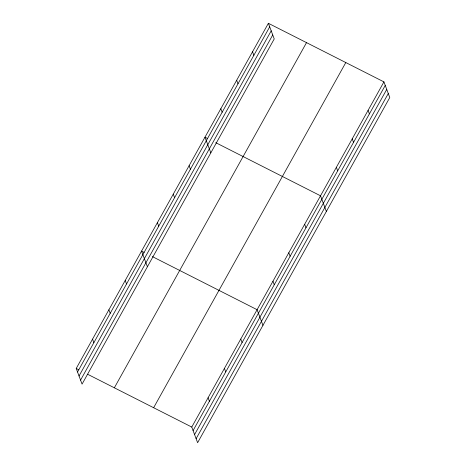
<?xml version="1.0" encoding="UTF-8"?>
<svg xmlns="http://www.w3.org/2000/svg" width="466" height="466" viewBox="0 0 466 466"><rect width="100%" height="100%" fill="white"/><g stroke="black" fill="none" stroke-linecap="round" stroke-linejoin="round"><path stroke-width="0.7" d="M268.387 23.3L274.235 38.94L82.068 384.112L76.22 368.466L268.387 23.3L383.932 81.888L389.78 97.534L197.613 442.7L191.765 427.06L87.66 374.268M77.537 371.99L269.709 26.824M79.034 375.992L271.2 30.826M80.571 380.11L272.744 34.944M114.351 387.805L306.517 42.633M153.634 407.721L345.801 62.555M191.765 427.06L383.932 81.888M193.081 430.584L385.248 85.412M194.578 434.58L386.745 89.414M196.116 438.698L388.283 93.532M207.516 138.495L204.976 137.208L210.824 152.848M215.775 142.683L320.515 195.796L326.363 211.436M144.099 252.403L141.559 251.11L147.407 266.756M152.359 256.591L257.098 309.698L262.946 325.344M76.22 368.466L78.76 369.759M368.076 110.366L369.392 113.89M352.226 138.839L353.543 142.363M336.37 167.317L337.687 170.841M252.537 51.778L253.854 55.303M304.659 224.268L305.981 227.792M236.681 80.251L237.998 83.775M288.809 252.747L290.126 256.271M220.826 108.729L222.142 112.254M272.954 281.225L274.27 284.749M189.12 165.68L190.437 169.205M240.765 339.038L242.081 342.562M173.265 194.159L174.581 197.683M224.431 368.379L225.748 371.903M157.409 222.637L158.731 226.161M208.098 397.719L209.415 401.243M125.226 280.45L126.542 283.975M108.887 309.791L110.209 313.315M92.553 339.132L93.87 342.656"/></g></svg>
